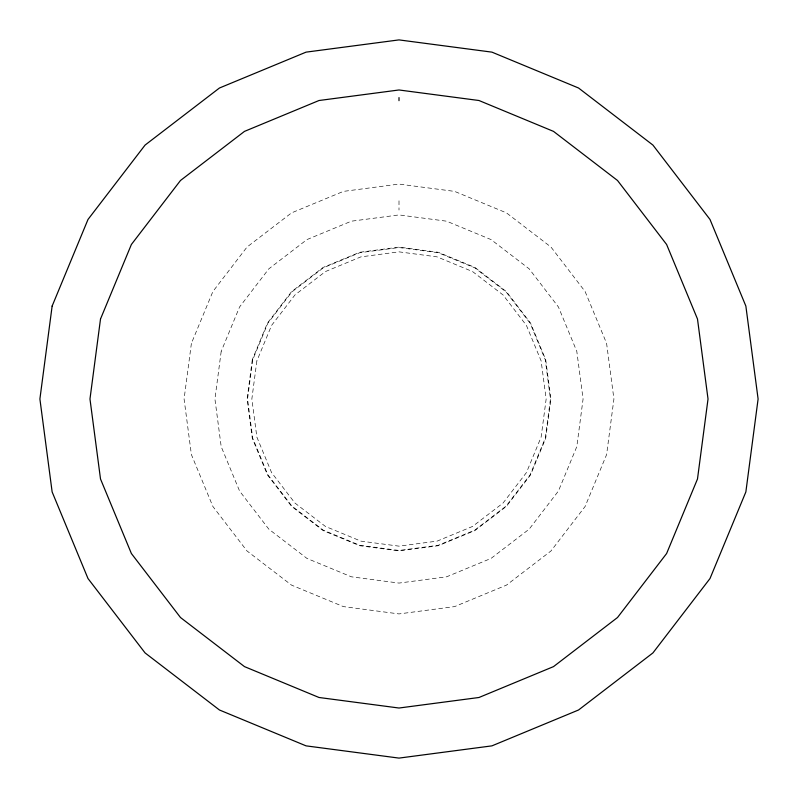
<?xml version="1.0" encoding="UTF-8"?>
<svg xmlns="http://www.w3.org/2000/svg" width="798" height="798" viewBox="0 0 798 798"><rect width="100%" height="100%" fill="white"/><g stroke="black" fill="none" stroke-linecap="round" stroke-linejoin="round"><path stroke-width="0.6" stroke-dasharray="3.99 2.99" d="M399 200.787L399 210.083M191.4 343.379L184.079 399L191.4 454.621L212.876 506.461L247.031 550.969L291.539 585.124L343.379 606.6L399 613.921L454.621 606.6L506.461 585.124L550.969 550.969L585.124 506.461L606.6 454.621L613.921 399L606.6 343.379L585.124 291.539L550.969 247.031L506.461 212.876L454.621 191.4L399 184.079L343.379 191.4L291.539 212.876L247.031 247.031L212.876 291.539L191.4 343.379M221.196 351.359L214.921 399L221.196 446.641L239.58 491.039L268.836 529.164L306.961 558.42L351.359 576.804L399 583.079L446.641 576.804L491.039 558.42L529.164 529.164L558.42 491.039L576.804 446.641L583.079 399L576.804 351.359L558.42 306.961L529.164 268.836L491.039 239.58L446.641 221.196L399 214.921L351.359 221.196L306.961 239.58L268.836 268.836L239.58 306.961L221.196 351.359M252.288 359.689L247.111 399L252.288 438.311L267.46 474.94L291.599 506.401L323.06 530.54L359.689 545.712L399 550.889L438.311 545.712L474.94 530.54L506.401 506.401L530.54 474.94L545.712 438.311L550.889 399L545.712 359.689L530.54 323.06L506.401 291.599L474.94 267.46L438.311 252.288L399 247.111L359.689 252.288L323.06 267.46L291.599 291.599L267.46 323.06L252.288 359.689M252.707 359.798L247.55 399L252.707 438.202L267.839 474.73L291.908 506.092L323.27 530.161L359.798 545.293L399 550.45L438.202 545.293L474.73 530.161L506.092 506.092L530.161 474.73L545.293 438.202L550.45 399L545.293 359.798L530.161 323.27L506.092 291.908L474.73 267.839L438.202 252.707L399 247.55L359.798 252.707L323.27 267.839L291.908 291.908L267.839 323.27L252.707 359.798M256.866 360.915L251.849 399L256.866 437.085L271.569 472.576L294.951 503.049L325.424 526.431L360.915 541.134L399 546.151L437.085 541.134L472.576 526.431L503.049 503.049L526.431 472.576L541.134 437.085L546.151 399L541.134 360.915L526.431 325.424L503.049 294.951L472.576 271.569L437.085 256.866L399 251.849L360.915 256.866L325.424 271.569L294.951 294.951L271.569 325.424L256.866 360.915"/><path stroke-width="1.2" d="M399 97.595L399 100.668M52.139 306.063L39.9 399L52.139 491.937L88.009 578.55L145.076 652.924L219.45 709.991L306.063 745.861L399 758.1L491.937 745.861L578.55 709.991L652.924 652.924L709.991 578.55L745.861 491.937L758.1 399L745.861 306.063L709.991 219.45L652.924 145.076L578.55 88.009L491.937 52.139L399 39.9L306.063 52.139L219.45 88.009L145.076 145.076L88.009 219.45L52.139 306.063M100.508 319.02L89.975 399L100.508 478.98L131.381 553.513L180.488 617.512L244.487 666.619L319.02 697.492L399 708.025L478.98 697.492L553.513 666.619L617.512 617.512L666.619 553.513L697.492 478.98L708.025 399L697.492 319.02L666.619 244.487L617.512 180.488L553.513 131.381L478.98 100.508L399 89.975L319.02 100.508L244.487 131.381L180.488 180.488L131.381 244.487L100.508 319.02"/></g></svg>
